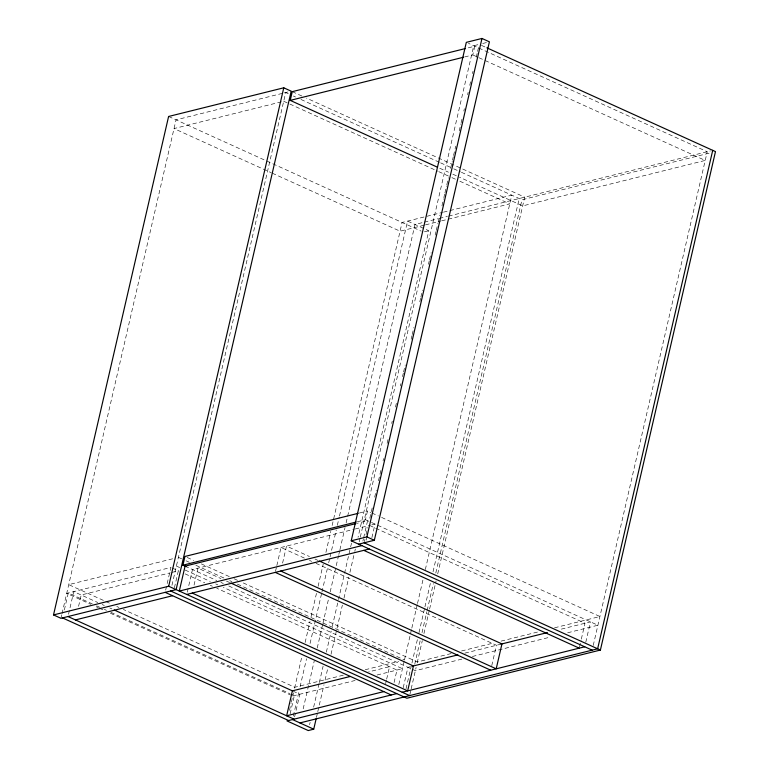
<?xml version="1.0" encoding="UTF-8"?>
<svg xmlns="http://www.w3.org/2000/svg" width="769" height="769" viewBox="0 0 769 769"><rect width="100%" height="100%" fill="white"/><g stroke="black" fill="none" stroke-linecap="round" stroke-linejoin="round"><path stroke-width="0.58" stroke-dasharray="3.85 2.88" d="M60.953 618.295L61.77 614.787M62.039 613.614L176.034 119.849L283.405 93.116M64.356 609.98L68.278 592.986L92.299 603.896M68.528 614.277L73.757 591.621L97.788 602.521M78.573 606.318L81.187 594.995L170.237 572.818M165.671 590.092L170.91 567.435L66.711 593.38L90.732 604.28M171.948 585.324L285.712 92.54L288.99 94.029M174.409 587.795L178.331 570.8L171.4 572.53M187.261 592.178L192.49 569.521L354.096 529.274M194.048 585.142L197.969 568.156L220.934 578.576M275.523 571.261L276.571 566.734M276.83 565.6L281.012 547.48L305.072 558.4M282.579 563.1L286.501 546.105L309.465 556.535M289.452 710.383L291.076 703.366M291.345 702.193L293.498 692.831M294.585 688.149L301.881 656.563M305.12 642.519L309.984 621.458M311.061 616.776L316.463 593.38M318.087 586.353L323.22 564.129M325.921 552.421L330.785 531.36M332.131 525.515L402.091 222.462L442.502 212.407M290.153 713.728L294.344 695.599L291.067 694.119M293.316 716.035L298.987 691.466M300.064 686.784L306.552 658.706M310.061 643.499L321.682 593.178M321.951 592.015L327.623 567.445M328.699 562.764L329.786 558.083M330.055 556.91L336.264 529.995M337.341 525.314L339.235 517.124M339.504 515.961L407.58 221.097L428.804 230.738L358.037 537.291M294.594 716.891L299.823 694.234L293.46 691.35M303.178 708.883L314.252 660.907M317.222 648.036L322.624 624.639M322.893 623.467L328.565 598.897M330.189 591.87L338.562 555.603M338.831 554.43L339.638 550.921M339.917 549.748L345.041 527.524M346.127 522.843L415.01 224.471L423.113 222.452M309.599 724.696L310.138 722.36M313.646 707.153L319.048 683.747M319.318 682.574L323.105 666.194M326.344 652.16L331.208 631.099M332.285 626.418L338.235 600.676M338.504 599.503L350.385 548.018M350.654 546.846L351.741 542.174M316.434 717.487L317.51 712.805M317.78 711.633L323.999 684.718M325.076 680.046L327.777 668.338M331.016 654.304L342.368 605.155M343.983 598.138L348.847 577.077M349.924 572.396L354.519 552.507M354.788 551.335L355.326 548.999M359.2 541.828L360.007 538.319M360.286 537.156L473.733 45.727L479.222 44.362M357.335 521.757L365.477 519.729L367.486 511.01L370.764 512.49M464.649 56.954L472.781 54.926L474.8 46.207L466.658 48.236M362.891 541.088L363.41 538.819M363.679 537.685L367.601 520.7L357.133 523.304M364.419 541.636L364.958 539.3M366.034 534.618L367.659 527.592M369.822 518.239L372.523 506.531M374.676 497.178L376.301 490.151M378.463 480.788L381.164 469.09M383.058 460.9L383.596 458.564M387.105 443.348L388.46 437.503M391.7 423.459L392.238 421.124M395.477 407.08L396.564 402.398M400.341 386.019L400.88 383.673M402.504 376.656L403.312 373.148M403.581 371.975L405.205 364.958M411.146 339.216L411.963 335.707M412.232 334.534L413.847 327.517M419.787 301.775L420.605 298.266M420.874 297.094L422.489 290.076M428.439 264.334L429.246 260.816M429.515 259.653L431.14 252.626M435.187 235.083L436.004 231.565M436.273 230.402L437.888 223.375M438.157 222.212L439.781 215.185M441.944 205.823L443.559 198.806M443.838 197.633L444.645 194.124M444.915 192.961L446.539 185.935M446.808 184.762L448.423 177.745M450.586 168.382L452.21 161.365M452.48 160.192L453.287 156.684M453.556 155.511L455.719 146.158M459.228 130.941L460.852 123.924M461.121 122.752L461.929 119.243M463.822 111.053L464.361 108.708M467.61 94.674L468.148 92.328M469.763 85.311L470.58 81.802M472.464 73.613L473.012 71.267M476.251 57.233L477.328 52.552M477.597 51.379L478.683 46.698M366.14 540.155L366.669 537.896M371.888 537.666L375.032 524.064L370.639 525.16M385.615 683.67L386.403 680.267M386.663 679.133L389.537 666.675L368.726 671.856M394.093 682.507L396.967 670.049L216.771 588.256M398.794 684.545L404.263 660.84M404.532 659.677L411.559 629.253M411.828 628.081L417.231 604.684M417.5 603.511L422.902 580.105M425.334 569.579L511.779 195.153L443.473 212.167M403.235 687.707L407.935 667.319L410.262 666.742M406.022 688.784L411.694 664.214M411.963 663.041L417.365 639.645M418.99 632.627L424.661 608.048M424.93 606.885L430.602 582.316M433.034 571.78L519.21 198.527M414.722 664.301L420.393 639.731M422.018 632.704L426.882 611.643M427.151 610.471L433.36 583.565M435.792 573.03L521.968 199.786L710.816 152.762M409.877 694.484L410.963 689.764M411.184 688.813L416.125 667.415M417.183 662.849L422.306 640.615M423.93 633.598L429.333 610.202M429.602 609.029L436.09 580.941M437.705 573.924L524.689 197.162L306.447 98.096M491.756 665.666L496.466 645.278L316.011 563.36M579.499 647.017L581.076 640.221M581.335 639.087L584.998 623.236L370.639 525.929M585.776 642.259L590.477 621.871L559.082 629.686M593.235 645.479L707.23 151.714L468.427 43.314M284.213 92.914L291.191 91.175M482.692 43.497L487.171 42.382M281.387 101.835L174.015 128.577L271.217 172.689M424.267 222.164L438.167 218.704M439.32 218.415L447.423 216.406M448.587 216.118L710.518 150.897M424.325 225.154L400.082 231.19L272.303 173.188M425.478 224.865L440.493 221.126M441.646 220.838L509.76 203.881L458.43 180.58M424.421 231.825L428.804 230.738M172.631 558.784L68.72 584.651L104.767 601.012M359.354 513.038L367.486 511.01M355.259 528.985L370.379 525.227M343.282 675.192L294.787 687.265L123.328 609.442M365.217 669.732L398.698 661.398M451.095 653.573L417.384 661.965L242.783 582.71M461.563 650.968L494.121 642.865M501.09 641.125L539.463 631.57M554.574 627.802L599.926 616.517L379.492 516.46M292.778 695.993L355.115 680.469M377.05 675.009L402.456 668.684L223.346 587.381M464.909 653.131L500.85 644.182M461.871 659.11L415.366 670.693L227.489 585.401M472.339 656.505L550.239 637.107M567.676 632.762L597.907 625.235L365.477 519.729M481.404 45.352L486.854 47.822M472.781 54.926L705.221 160.433L522.68 205.89L459.381 177.158M292.258 91.655L302.111 96.125M293.354 96.01L295.536 97M300.987 99.47L439.695 162.442M440.647 162.865L452.806 168.392M453.739 168.815L460.448 171.862M461.381 172.275L521.968 199.786M439.743 168.238L448.471 172.208M452.835 174.188L458.295 176.659M283.694 101.258L437.686 171.16M438.772 171.66L450.788 177.11M451.884 177.61L457.344 180.081M168.603 116.475L421.201 231.142M371.86 512.99L378.406 515.961M314.934 559.015L318.212 560.505M309.455 560.38L311.637 561.38M187.136 557.448L193.682 560.418M201.315 563.888L229.691 576.769M234.055 578.749L238.419 580.73M178.408 557.342L181.676 558.832M186.05 560.812L189.328 562.302M195.874 565.273L224.269 578.163M229.729 580.643L231.921 581.633M237.381 584.113L404.465 659.956M226.403 581.056L229.691 582.546M185.06 566.147L216.762 580.537M220.924 582.421L223.308 583.508M176.389 566.071L179.667 567.551M185.127 570.031L210.245 581.431M215.705 583.911L217.887 584.901M171.968 567.916L178.552 570.906M185.108 573.876L204.765 582.796M210.225 585.276L212.407 586.266M105.853 601.512L111.313 603.982M116.773 606.462L118.955 607.452M102.152 604.511L104.334 605.501M109.804 607.981L111.986 608.971M96.673 605.876L99.951 607.366M104.315 609.346L106.497 610.336M110.871 612.316L289.971 693.619M96.192 606.76L98.384 607.75M99.47 608.25L104.93 610.73M110.39 613.201L290.586 695.003"/><path stroke-width="1.15" d="M53.522 614.921L168.603 116.475L283.771 87.801L291.191 91.175L176.12 589.621L60.953 618.295L53.522 614.921L168.69 586.247L409.617 695.609M168.69 586.247L283.771 87.801M186.213 566.666L182.935 565.186L184.954 556.458L358.191 513.327M437.561 167.248L290.24 100.383L292.258 91.655L465.495 48.524M592.159 650.161L351.231 540.799L466.312 42.353L481.98 38.45L489.401 41.824L374.33 540.271L358.662 544.173M396.698 693.609L287.02 720.918L308.244 730.55L313.733 729.185L316.165 718.65M351.231 540.799L366.9 536.897L481.98 38.45M712.719 150.349L597.638 648.796L299.929 722.918M170.641 590.986L406.888 698.233L600.397 650.045L715.478 151.599L486.854 47.822M290.24 100.383L463.486 57.242M182.935 565.186L356.172 522.045M355.97 523.593L185.06 566.147L179.302 591.073L361.843 545.615M75.439 619.91L172.583 595.725M186.732 594.437L369.274 548.989M350.222 676.47L292.393 690.86L286.645 715.785L383.789 691.6M412.588 666.156L457.93 654.871M500.955 644.153L547.461 632.579M402.187 692.244L584.728 646.787M366.9 536.897L374.33 540.271M364.141 542.808L600.397 650.045M363.795 550.354L579.24 648.152M319.308 561.005L501.955 643.913L496.197 668.828L280.743 571.031M275.264 572.396L490.709 670.193M230.777 583.046L413.424 665.954L407.666 690.87L192.221 593.072M165.152 592.351L391.219 694.974M114.168 609.961L292.182 690.764M68.008 616.546L294.075 719.159M292.508 719.553L313.733 729.185M62.52 617.911L288.586 720.524"/></g></svg>
